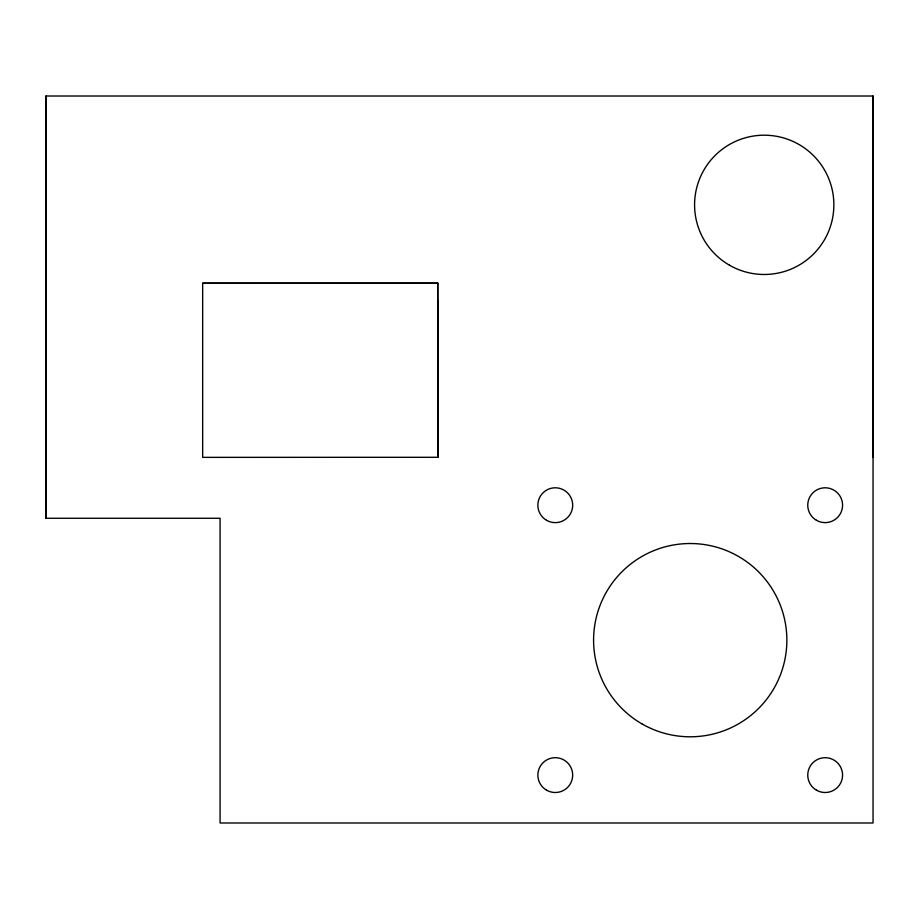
<?xml version="1.0" encoding="UTF-8"?>
<svg xmlns="http://www.w3.org/2000/svg" width="919" height="919" viewBox="0 0 919 919"><rect width="100%" height="100%" fill="white"/><g stroke="black" fill="none" stroke-linecap="round" stroke-linejoin="round"><path stroke-width="1.38" d="M45.95 518.27L45.95 96.013L873.05 96.013L873.05 822.987L220.078 822.987L220.078 518.27L45.95 518.27L45.95 96.013M437.743 370.265L437.789 300.605L437.835 352.23M437.846 370.265L437.789 439.914L437.743 388.289M873.039 457.283L873.05 96.013M437.731 283.236L437.869 457.294L437.731 283.236L202.662 283.236L202.662 457.363L437.869 457.294M202.662 283.236L437.869 283.19M729.399 265.154A69.649 69.649 0 0 0 833.866 204.845A69.649 69.649 0 0 0 729.399 144.524A69.649 69.649 0 0 0 729.399 265.154M641.899 723.85A96.644 96.644 0 0 0 786.859 640.152A96.644 96.644 0 0 0 641.899 556.466A96.644 96.644 0 0 0 641.899 723.85M816.463 520.292A17.415 17.415 0 0 0 842.574 505.209A17.415 17.415 0 0 0 816.463 490.126A17.415 17.415 0 0 0 816.463 520.292M816.463 790.179A17.415 17.415 0 0 0 842.574 775.108A17.415 17.415 0 0 0 816.463 760.024A17.415 17.415 0 0 0 816.463 790.179M546.564 790.179A17.415 17.415 0 0 0 572.686 775.108A17.415 17.415 0 0 0 546.564 760.024A17.415 17.415 0 0 0 546.564 790.179M546.564 520.292A17.415 17.415 0 0 0 572.686 505.209A17.415 17.415 0 0 0 546.564 490.126A17.415 17.415 0 0 0 546.564 520.292"/></g></svg>
